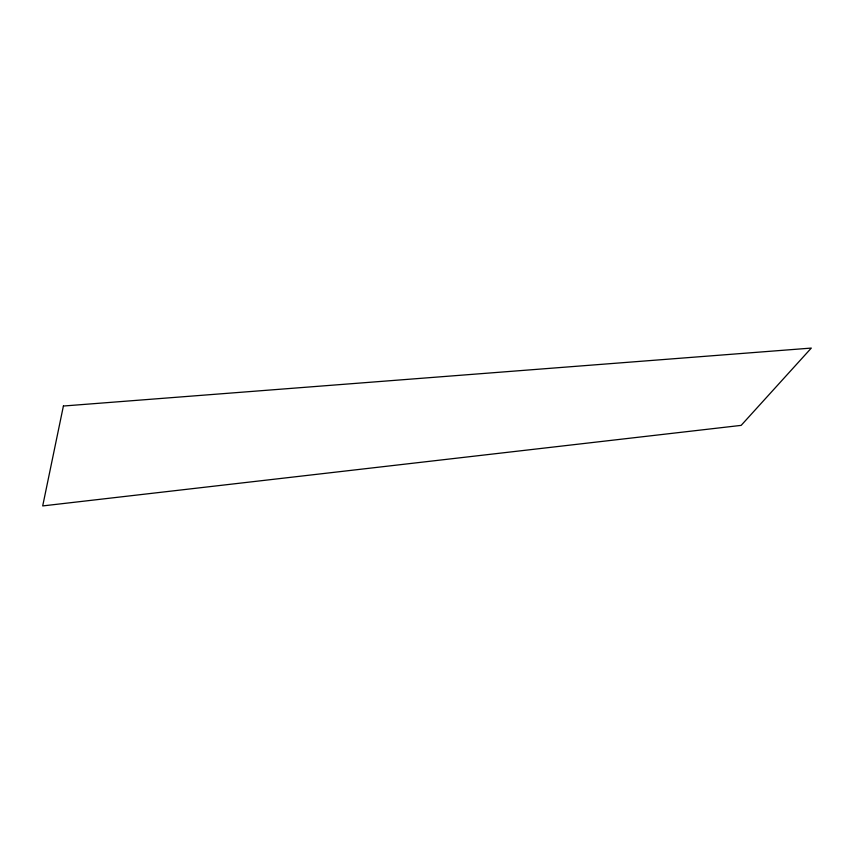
<?xml version="1.0" encoding="UTF-8"?>
<svg xmlns="http://www.w3.org/2000/svg" width="854" height="854" viewBox="0 0 854 854"><rect width="100%" height="100%" fill="white"/><g stroke="black" fill="none" stroke-linecap="round" stroke-linejoin="round"><path stroke-width="1.28" d="M63.399 406.024L42.7 505.92L741.155 425.377L811.3 348.08L63.399 406.024"/></g></svg>
